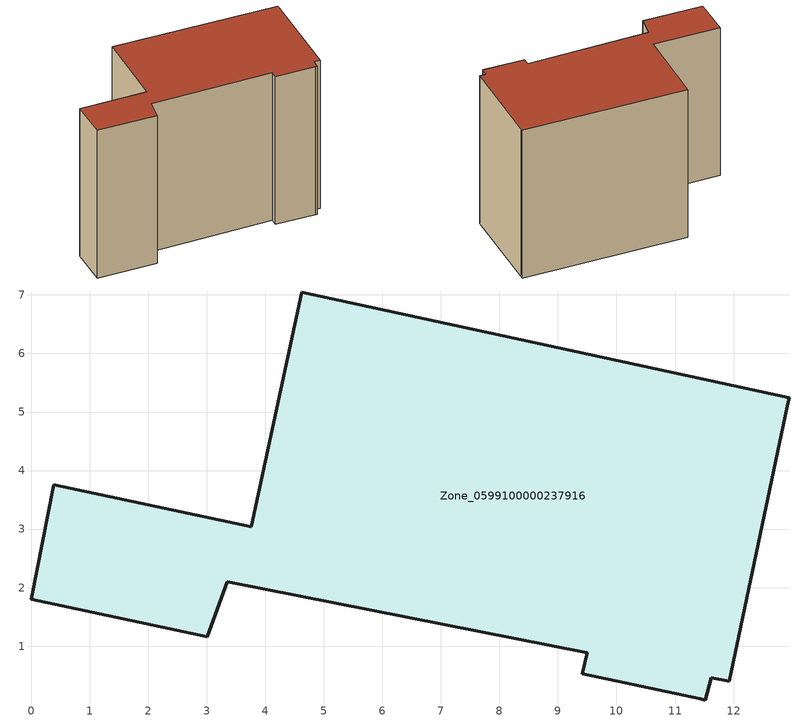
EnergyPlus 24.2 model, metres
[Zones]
Zone_0599100000237916
 floor ground (C_G): 9.5,0.89 3.35,2.1 3.01,1.16 0,1.8 0.39,3.76 3.76,3.04 4.62,7.05 12.95,5.24 12.91,5.1 11.93,0.4 11.62,0.46 11.52,0.08 11.43,0.1 9.42,0.53 z0
 wall outside (C_F): 3.01,1.16 3.35,2.1 9.5,0.89 9.42,0.53 11.43,0.1 11.52,0.08 11.62,0.46 11.93,0.4 12.91,5.1 12.95,5.24 4.62,7.05 3.76,3.04 0.39,3.76 0,1.8 3.01,1.16 z0:8.46
 roof outside (C_R): 3.35,2.1 9.5,0.89 9.42,0.53 11.43,0.1 11.52,0.08 11.62,0.46 11.93,0.4 12.91,5.1 12.95,5.24 4.62,7.05 3.76,3.04 0.39,3.76 0,1.8 3.01,1.16 z8.46
[BUILDING]
Pand.0599100000237916: North Axis=0; Terrain=City; Loads Convergence Tolerance Value=0.04; Temperature Convergence Tolerance Value=0.4; Solar Distribution=FullExterior; Maximum Number of Warmup Days=25; Minimum Number of Warmup Days=1
[Site:Location]
Rotterdam.The.Hague.AP_ZH_NLD Design_Conditions: Latitude=51.96; Longitude=4.45; Time Zone=1; Elevation=-4.5
[SITE:GROUNDTEMPERATURE:BUILDINGSURFACE]
18, 18, 18, 18, 18, 18, 18, 18, 18, 18, 18, 18
[MATERIAL] Thermal Absorptance=0.9; Solar Absorptance=0.7; Visible Absorptance=0.7
Name | Roughness | Thickness | Conductivity | Density | Specific Heat
G.TC.1975-1991 | MediumSmooth | 0.15 | 0.288461 | 540 | 1210
F.TC.1975-1991 | Rough | 0.3 | 0.230769 | 1920 | 840
R.TC.1975-1991 | MediumRough | 0.2 | 0.153846 | 1500 | 1000
[CONSTRUCTION]
C_G: G.TC.1975-1991
C_F: F.TC.1975-1991
C_R: R.TC.1975-1991
[ZONE]
Zone_0599100000237916: Type=1; Multiplier=1; Ceiling Height=Autocalculate; Volume=Autocalculate; Floor Area=autocalculate; Part of Total Floor Area=Yes
[ZONEINFILTRATION:DESIGNFLOWRATE]
Infil_Zone_0599100000237916: Zone or ZoneList or Space or SpaceList=Zone_0599100000237916; Schedule=AlwaysOn; Design Flow Rate Calculation Method=Flow/Area; Flow Rate per Floor Area=0.003; Constant Term Coefficient=1; Temperature Term Coefficient=0; Velocity Term Coefficient=0; Velocity Squared Term Coefficient=0
[HVACTEMPLATE:ZONE:IDEALLOADSAIRSYSTEM]
Zone_0599100000237916: Maximum Heating Supply Air Temperature=50; Minimum Cooling Supply Air Temperature=13; Maximum Heating Supply Air Humidity Ratio=0.0156; Minimum Cooling Supply Air Humidity Ratio=0.0077; Heating Limit=NoLimit; Cooling Limit=NoLimit; Dehumidification Control Type=ConstantSensibleHeatRatio; Cooling Sensible Heat Ratio=0.7; Dehumidification Setpoint=60; Humidification Control Type=None; Humidification Setpoint=30; Outdoor Air Method=None; Outdoor Air Flow Rate per Person=0.00944; Outdoor Air Flow Rate per Zone Floor Area=0; Outdoor Air Flow Rate per Zone=0; Demand Controlled Ventilation Type=None; Outdoor Air Economizer Type=NoEconomizer; Heat Recovery Type=None; Sensible Heat Recovery Effectiveness=0.7; Latent Heat Recovery Effectiveness=0.65
[ZONECONTROL:THERMOSTAT]
ThermostatControl_Zone_0599100000237916: Zone or ZoneList=Zone_0599100000237916; Control Type Schedule=DualSetpointControlType; Control 1=Thermostat_Zone_0599100000237916; Temperature Difference Between Cutout And Setpoint=0
[THERMOSTATSETPOINT:DUALSETPOINT]
Thermostat_Zone_0599100000237916: Heating Setpoint Temperature Schedule=HeatingSetpoint_Zone_0599100000237916; Cooling Setpoint Temperature Schedule=CoolingSetpoint_Zone_0599100000237916
[SCHEDULE:COMPACT]
HeatingSetpoint_Zone_0599100000237916: Through: 12/31, For: AllDays, Until: 24:00, 21
CoolingSetpoint_Zone_0599100000237916: Through: 12/31, For: AllDays, Until: 24:00, 24
DualSetpointControlType: Through: 12/31, For: AllDays, Until: 24:00, 4
AlwaysOn: Through: 12/31, For: AllDays, Until: 24:00, 1
